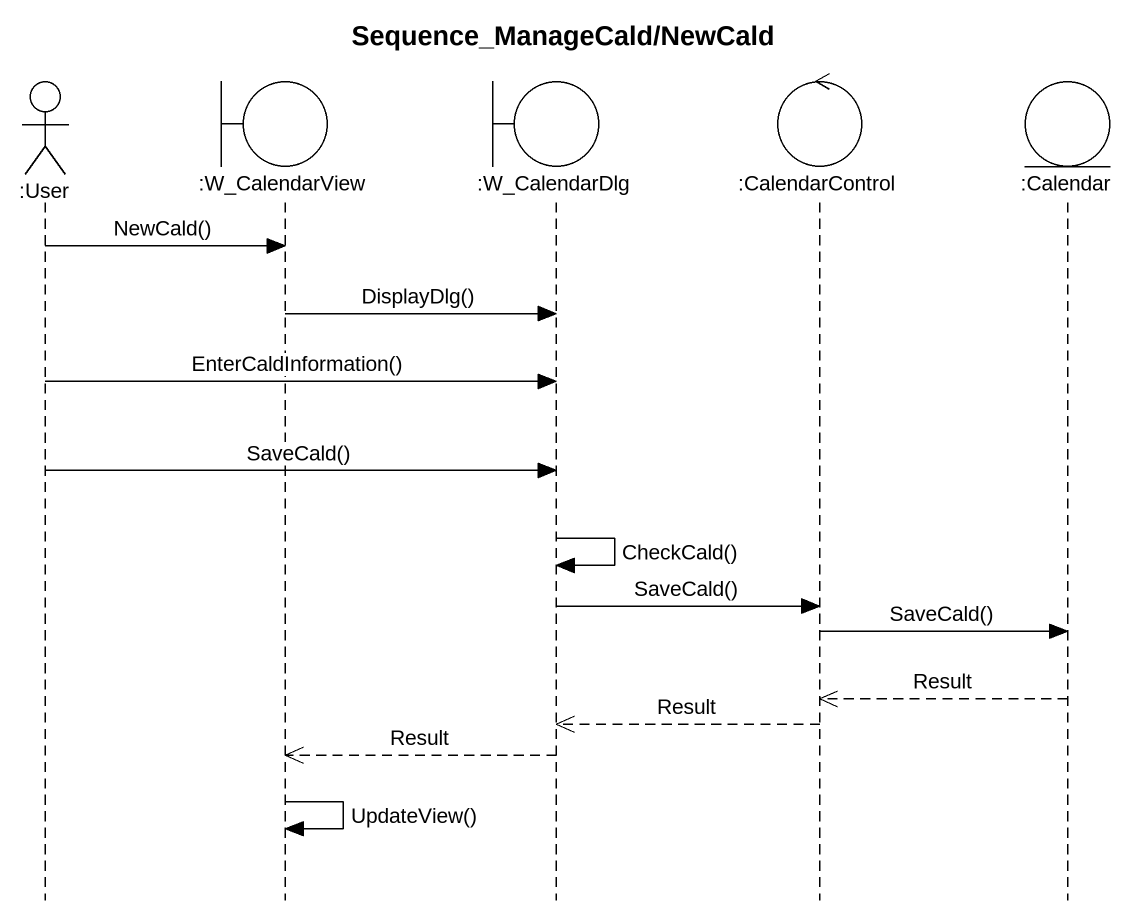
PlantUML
@startuml
title Sequence_ManageCald/NewCald
hide footbox
actor ":User" as User
boundary ":W_CalendarView" as W_CalendarView
boundary ":W_CalendarDlg" as W_CalendarDlg
control ":CalendarControl" as CalendarControl
entity ":Calendar" as Calendar

User -> W_CalendarView : NewCald()
W_CalendarView -> W_CalendarDlg : DisplayDlg()
User -> W_CalendarDlg : EnterCaldInformation()
User -> W_CalendarDlg : SaveCald()
W_CalendarDlg -> W_CalendarDlg : CheckCald()
W_CalendarDlg -> CalendarControl : SaveCald()
CalendarControl -> Calendar : SaveCald()
Calendar -->> CalendarControl : Result
CalendarControl -->> W_CalendarDlg : Result
W_CalendarDlg -->> W_CalendarView : Result
W_CalendarView -> W_CalendarView : UpdateView()
@enduml
